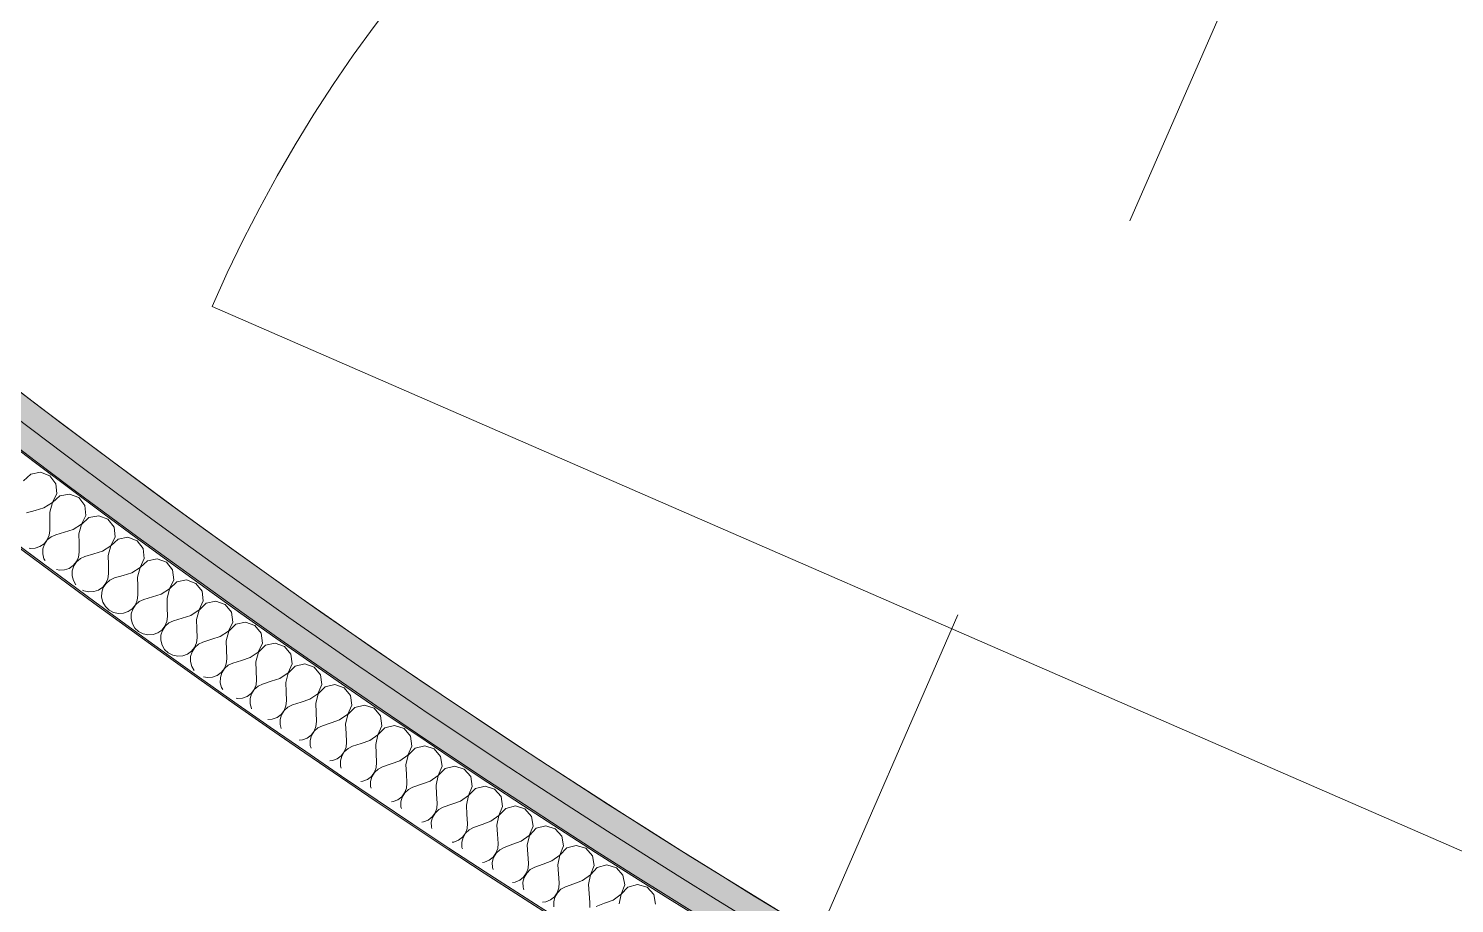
# Model space of a CAD drawing. Header units: millimetres. Extents: x -50172 to 74273, y -80883 to 11206.
# Drawn here: x -38966 to -38031, y -68745 to -68171 of the extents above; entities that cross this region are included whole.
import ezdxf
from ezdxf.enums import TextEntityAlignment as Align

# ---------------------------------------------------------------- set-up
doc = ezdxf.new("R2010")
doc.units = ezdxf.units.MM
doc.header["$MEASUREMENT"] = 0
doc.linetypes.add('Dashed', pattern=[564.444447, 282.222223, -282.222223])
doc.linetypes.add('Double Dashed', pattern=[1093.611073, 529.166651, -211.666656, 141.111112, -211.666656])
for name, color, linetype, lineweight in [('0_Pen_No__150', 7, 'Continuous', 0), ('A-25-M_Wall_Ext_Pen_No__1', 7, 'Continuous', 13), ('A-95-MC_Marker_Section_P2.Marker_Pen_No__1', 7, 'Continuous', 13), ('New_A-20-M_Floor_Slab_Pen_No__89', 8, 'Continuous', 20), ('New_A-25-M_Wall_Int_Pen_No__1', 7, 'Continuous', 13), ('New_A-25-M_Wall_Int_Pen_No__150', 7, 'Continuous', 0), ('New_ArchiCAD Zone Stamps_Pen_No__9', 7, 'Continuous', 13)]:
    doc.layers.add(name, color=color, linetype=linetype, lineweight=lineweight)
for name, color, linetype in [('A-25-M_Wall_Ext', 7, 'Continuous'), ('A-95-MC_Marker_Section_P2.Marker', 7, 'Continuous'), ('New_A-05-M_Gross_Int_Circulation', 7, 'Continuous'), ('New_A-15-MG_Structural_Grid_Phase_2', 7, 'Continuous'), ('New_A-20-M_Floor_Slab', 7, 'Continuous'), ('New_A-25-M_Wall_Int', 7, 'Continuous'), ('New_ArchiCAD Doors', 7, 'Continuous')]:
    doc.layers.add(name, color=color, linetype=linetype)
for name, color, linetype, lineweight, true_color in [('A-25-M_Wall_Ext_Pen_No__107', 7, 'Continuous', 15, 0xa6a6a6), ('New_A-05-M_Gross_Int_Circulation_Pen_No__74', 7, 'Continuous', 20, 0x606060), ('New_A-15-MG_Structural_Grid_Phase_2_Pen_No__222', 7, 'Continuous', 13, 0x65af33), ('New_A-25-M_Wall_Int_Pen_No__107', 7, 'Continuous', 15, 0xa6a6a6), ('New_A-25-M_Wall_Int_Pen_No__81', 7, 'Continuous', 20, 0x6a6a6a), ('New_ArchiCAD Doors_Pen_No__63', 7, 'Continuous', 20, 0x606060)]:
    doc.layers.add(name, color=color, linetype=linetype, lineweight=lineweight, true_color=true_color)
doc.styles.add('GENERATED_STYLE_1', font='')
doc.styles.add('GENERATED_STYLE_3', font='')
doc.styles.add('GENERATED_STYLE_4', font='')
doc.styles.get('GENERATED_STYLE_1').set_extended_font_data('Arial', bold=True)
doc.styles.get('GENERATED_STYLE_3').set_extended_font_data('Arial')
doc.styles.get('GENERATED_STYLE_4').set_extended_font_data('Swis721 BT')
pattern_1 = [(60, (0, 0), (-43.30127, 25), []), (120, (0, 0), (43.30127, 25), [])]
pattern_2 = [(0, (0, 0), (0, 200), [])]

# ---------------------------------------------------------------- blocks, each defined once
blk = doc.blocks.new('Stair 07 _INB 1162_12_1', base_point=(-38481.27, -67611.31))
at = {"layer": 'New_A-05-M_Gross_Int_Circulation_Pen_No__74', "linetype": 'Continuous'}
blk.add_arc((-35520.95, -63902.84), 5676.01, 206.46566, 243.05793, dxfattribs=at)
at = {"layer": 'New_ArchiCAD Zone Stamps_Pen_No__9'}
for tag, height, style, p in [('ROOM_NAME', 250, 'GENERATED_STYLE_1', (-38720.58, -66310.5)), ('zoneNameLine2', 250, 'GENERATED_STYLE_1', (-38909.01, -66742.64)), ('ROOM_NUMBER', 200, 'GENERATED_STYLE_3', (-39097.44, -67163.34)), ('measuredAreaCode', 200, 'GENERATED_STYLE_3', (-39254.47, -67523.45)), ('DUMMY_649', 200, 'GENERATED_STYLE_3', (-38947.07, -67657.49)), ('DUMMY_650', 200, 'GENERATED_STYLE_3', (-38457.72, -67870.87)), ('DUMMY_651', 133.33, 'GENERATED_STYLE_3', (-38178.43, -67977.42))]:
    blk.add_attdef(tag, text='', height=height, rotation=336.44041, dxfattribs=dict(at, style=style)).set_placement(p, align=Align.TOP_LEFT)
blk = doc.blocks.new('Slab_72_1', base_point=(-42333.29, -61441.2))
at = {"layer": 'New_A-20-M_Floor_Slab_Pen_No__89', "linetype": 'Continuous', "flags": 128}
blk.add_lwpolyline([(-42333.29, -61441.2), (-41972.22, -61401.42), (-41891.31, -61215.87), (-38443.39, -62719.34), (-39389.38, -64888.81), (-38066.61, -65465.6), (-36669.45, -66074.83), (-37137.69, -67148.64), (-37136.69, -67149.07), (-38218.56, -69630.14, -0.146996), (-40926.49, -67202.74, -0.080916), (-41673.87, -65403.74, -0.028315)], format="xyb", close=True, dxfattribs=at)
blk = doc.blocks.new('Double Door Asymmetric 19')
at = {"layer": 'New_ArchiCAD Doors_Pen_No__63', "linetype": 'Continuous'}
blk.add_line((682, 0), (682, 934), dxfattribs=at)
blk.add_arc((682, 0), 934, 90, 180, dxfattribs=at)
blk = doc.blocks.new('Wall_8_1', base_point=(-37960.39, -69409.94))
at = {"layer": 'New_ArchiCAD Doors', "color": 251, "linetype": 'Continuous', "lineweight": 20, "true_color": 0x606060, "xscale": -0.9999999999999999, "zscale": 1000, "rotation": 66.4398034226176}
blk.add_blockref('Double Door Asymmetric 19', (-37717.1, -68101.46), dxfattribs=at)
blk = doc.blocks.new('*X356')
at = {"layer": 'New_A-25-M_Wall_Int_Pen_No__150', "linetype": 'Continuous'}
for p, q in [((-38964.81, -68463.39), (-38969.63, -68467.76)), ((-38958.41, -68462.2), (-38964.81, -68463.39)), ((-38952.34, -68464.54), (-38958.41, -68462.2)), ((-38948.41, -68469.72), (-38952.34, -68464.54)), ((-38947.78, -68476.2), (-38948.41, -68469.72)), ((-38956.16, -68485.5), (-38950.64, -68482.04)), ((-38950.57, -68482.1), (-38952.33, -68488.36)), ((-38950.64, -68482.04), (-38947.78, -68476.2)), ((-38945.76, -68477.71), (-38950.57, -68482.1)), ((-38939.37, -68476.49), (-38945.76, -68477.71)), ((-38933.29, -68478.81), (-38939.37, -68476.49)), ((-38929.34, -68483.97), (-38933.29, -68478.81)), ((-38928.68, -68490.45), (-38929.34, -68483.97)), ((-38961.88, -68487.16), (-38967.61, -68488.81)), ((-38956.16, -68485.5), (-38961.88, -68487.16)), ((-38952.33, -68488.36), (-38952.32, -68494.32)), ((-38931.52, -68496.3), (-38928.68, -68490.45)), ((-38926.66, -68491.95), (-38931.44, -68496.36)), ((-38920.27, -68490.7), (-38926.66, -68491.95)), ((-38914.19, -68493), (-38920.27, -68490.7)), ((-38910.21, -68498.14), (-38914.19, -68493)), ((-38952.73, -68503.54), (-38952.29, -68500.28)), ((-38952.32, -68494.32), (-38952.29, -68500.28)), ((-38948.46, -68503.14), (-38951.45, -68504.49)), ((-38942.74, -68501.46), (-38948.46, -68503.14)), ((-38937.02, -68499.78), (-38942.74, -68501.46)), ((-38937.02, -68499.78), (-38931.52, -68496.3)), ((-38931.44, -68496.36), (-38933.18, -68502.63)), ((-38933.18, -68502.63), (-38933.14, -68508.59)), ((-38909.52, -68504.61), (-38910.21, -68498.14)), ((-38965.78, -68512.03), (-38965.26, -68512.15)), ((-38965.26, -68512.15), (-38961.96, -68512)), ((-38961.96, -68512), (-38958.84, -68510.95)), ((-38958.84, -68510.95), (-38956.13, -68509.09)), ((-38956.81, -68512.46), (-38956.93, -68515.75)), ((-38955.8, -68509.34), (-38956.81, -68512.46)), ((-38956.13, -68509.09), (-38954.04, -68506.55)), ((-38953.97, -68506.61), (-38955.8, -68509.34)), ((-38954.04, -68506.55), (-38952.73, -68503.54)), ((-38951.45, -68504.49), (-38953.97, -68506.61)), ((-38933.14, -68508.59), (-38933.09, -68514.55)), ((-38917.82, -68513.98), (-38912.34, -68510.48)), ((-38912.26, -68510.54), (-38913.98, -68516.82)), ((-38912.34, -68510.48), (-38909.52, -68504.61)), ((-38907.5, -68506.11), (-38912.26, -68510.54)), ((-38901.12, -68504.84), (-38907.5, -68506.11)), ((-38895.02, -68507.1), (-38901.12, -68504.84)), ((-38891.02, -68512.23), (-38895.02, -68507.1)), ((-38890.31, -68518.7), (-38891.02, -68512.23)), ((-38956.93, -68515.75), (-38956.14, -68518.96)), ((-38956.14, -68518.96), (-38955.46, -68520.14)), ((-38936.9, -68523.37), (-38934.82, -68520.83)), ((-38934.74, -68520.88), (-38936.56, -68523.62)), ((-38934.82, -68520.83), (-38933.52, -68517.81)), ((-38932.24, -68518.76), (-38934.74, -68520.88)), ((-38933.52, -68517.81), (-38933.09, -68514.55)), ((-38929.25, -68517.39), (-38932.24, -68518.76)), ((-38923.53, -68515.69), (-38929.25, -68517.39)), ((-38917.82, -68513.98), (-38923.53, -68515.69)), ((-38913.98, -68516.82), (-38913.91, -68522.77)), ((-38893.1, -68524.58), (-38890.31, -68518.7)), ((-38888.28, -68520.19), (-38893.02, -68524.64)), ((-38881.9, -68518.89), (-38888.28, -68520.19)), ((-38875.79, -68521.13), (-38881.9, -68518.89)), ((-38871.77, -68526.25), (-38875.79, -68521.13)), ((-38947.98, -68526.02), (-38946.01, -68526.47)), ((-38946.01, -68526.47), (-38942.71, -68526.31)), ((-38942.71, -68526.31), (-38939.6, -68525.24)), ((-38939.6, -68525.24), (-38936.9, -68523.37)), ((-38937.56, -68526.75), (-38937.67, -68530.04)), ((-38937.67, -68530.04), (-38936.86, -68533.24)), ((-38936.56, -68523.62), (-38937.56, -68526.75)), ((-38914.25, -68532), (-38913.84, -68528.74)), ((-38913.91, -68522.77), (-38913.84, -68528.74)), ((-38904.27, -68529.84), (-38909.98, -68531.56)), ((-38898.57, -68528.11), (-38904.27, -68529.84)), ((-38898.57, -68528.11), (-38893.1, -68524.58)), ((-38893.02, -68524.64), (-38894.71, -68530.92)), ((-38894.71, -68530.92), (-38894.62, -68536.88)), ((-38871.03, -68532.71), (-38871.77, -68526.25)), ((-38936.86, -68533.24), (-38935.25, -68536.02)), ((-38930.84, -68539.5), (-38929.93, -68539.99)), ((-38929.93, -68539.99), (-38926.7, -68540.71)), ((-38926.7, -68540.71), (-38923.41, -68540.53)), ((-38923.41, -68540.53), (-38920.3, -68539.46)), ((-38920.3, -68539.46), (-38917.6, -68537.57)), ((-38917.27, -68537.82), (-38918.26, -68540.95)), ((-38917.6, -68537.57), (-38915.54, -68535.02)), ((-38915.46, -68535.08), (-38917.27, -68537.82)), ((-38915.54, -68535.02), (-38914.25, -68532)), ((-38912.96, -68532.94), (-38915.46, -68535.08)), ((-38909.98, -68531.56), (-38912.96, -68532.94)), ((-38894.62, -68536.88), (-38894.52, -68542.84)), ((-38879.25, -68542.15), (-38873.8, -68538.6)), ((-38873.72, -68538.66), (-38875.39, -68544.95)), ((-38873.8, -68538.6), (-38871.03, -68532.71)), ((-38869, -68534.18), (-38873.72, -68538.66)), ((-38862.62, -68532.86), (-38869, -68534.18)), ((-38856.51, -68535.08), (-38862.62, -68532.86)), ((-38852.47, -68540.18), (-38856.51, -68535.08)), ((-38851.7, -68546.64), (-38852.47, -68540.18)), ((-38918.26, -68540.95), (-38918.34, -68544.24)), ((-38918.34, -68544.24), (-38917.52, -68547.44)), ((-38917.52, -68547.44), (-38915.86, -68550.3)), ((-38898.25, -68551.69), (-38896.19, -68549.13)), ((-38896.12, -68549.19), (-38897.91, -68551.94)), ((-38896.19, -68549.13), (-38894.92, -68546.11)), ((-38893.63, -68547.04), (-38896.12, -68549.19)), ((-38894.92, -68546.11), (-38894.52, -68542.84)), ((-38890.65, -68545.65), (-38893.63, -68547.04)), ((-38884.95, -68543.9), (-38890.65, -68545.65)), ((-38879.25, -68542.15), (-38884.95, -68543.9)), ((-38875.39, -68544.95), (-38875.27, -68550.91)), ((-38854.44, -68552.54), (-38851.7, -68546.64)), ((-38849.66, -68548.1), (-38854.36, -68552.59)), ((-38843.29, -68546.75), (-38849.66, -68548.1)), ((-38837.17, -68548.95), (-38843.29, -68546.75)), ((-38833.1, -68554.03), (-38837.17, -68548.95)), ((-38915.86, -68550.3), (-38913.48, -68552.6)), ((-38913.48, -68552.6), (-38910.56, -68554.16)), ((-38910.56, -68554.16), (-38907.34, -68554.87)), ((-38907.34, -68554.87), (-38904.04, -68554.68)), ((-38904.04, -68554.68), (-38900.94, -68553.59)), ((-38900.94, -68553.59), (-38898.25, -68551.69)), ((-38898.89, -68555.08), (-38898.96, -68558.37)), ((-38898.96, -68558.37), (-38898.13, -68561.56)), ((-38897.91, -68551.94), (-38898.89, -68555.08)), ((-38875.53, -68560.13), (-38875.14, -68556.87)), ((-38875.27, -68550.91), (-38875.14, -68556.87)), ((-38865.57, -68557.89), (-38871.26, -68559.66)), ((-38859.88, -68556.11), (-38865.57, -68557.89)), ((-38859.88, -68556.11), (-38854.44, -68552.54)), ((-38854.36, -68552.59), (-38856, -68558.89)), ((-38856, -68558.89), (-38855.86, -68564.85)), ((-38832.31, -68560.48), (-38833.1, -68554.03)), ((-38898.13, -68561.56), (-38896.45, -68564.41)), ((-38896.45, -68564.41), (-38894.06, -68566.7)), ((-38894.06, -68566.7), (-38891.14, -68568.25)), ((-38891.14, -68568.25), (-38887.91, -68568.95)), ((-38884.62, -68568.74), (-38881.52, -68567.64)), ((-38881.52, -68567.64), (-38878.84, -68565.73)), ((-38878.5, -68565.98), (-38879.46, -68569.12)), ((-38878.84, -68565.73), (-38876.79, -68563.17)), ((-38876.71, -68563.22), (-38878.5, -68565.98)), ((-38876.79, -68563.17), (-38875.53, -68560.13)), ((-38874.24, -68561.06), (-38876.71, -68563.22)), ((-38871.26, -68559.66), (-38874.24, -68561.06)), ((-38855.86, -68564.85), (-38855.71, -68570.81)), ((-38840.45, -68569.99), (-38835.03, -68566.4)), ((-38834.95, -68566.45), (-38836.56, -68572.76)), ((-38835.03, -68566.4), (-38832.31, -68560.48)), ((-38830.26, -68561.94), (-38834.95, -68566.45)), ((-38823.9, -68560.57), (-38830.26, -68561.94)), ((-38817.77, -68562.73), (-38823.9, -68560.57)), ((-38813.68, -68567.79), (-38817.77, -68562.73)), ((-38812.86, -68574.25), (-38813.68, -68567.79)), ((-38887.91, -68568.95), (-38884.62, -68568.74)), ((-38879.46, -68569.12), (-38879.52, -68572.41)), ((-38879.52, -68572.41), (-38878.68, -68575.6)), ((-38878.68, -68575.6), (-38876.99, -68578.44)), ((-38859.37, -68579.69), (-38857.33, -68577.12)), ((-38857.25, -68577.17), (-38859.03, -68579.94)), ((-38857.33, -68577.12), (-38856.08, -68574.08)), ((-38854.79, -68575), (-38857.25, -68577.17)), ((-38856.08, -68574.08), (-38855.71, -68570.81)), ((-38851.82, -68573.59), (-38854.79, -68575)), ((-38846.13, -68571.79), (-38851.82, -68573.59)), ((-38840.45, -68569.99), (-38846.13, -68571.79)), ((-38836.56, -68572.76), (-38836.39, -68578.71)), ((-38815.56, -68580.17), (-38812.86, -68574.25)), ((-38810.81, -68575.7), (-38815.48, -68580.23)), ((-38804.45, -68574.3), (-38810.81, -68575.7)), ((-38798.31, -68576.44), (-38804.45, -68574.3)), ((-38794.2, -68581.48), (-38798.31, -68576.44)), ((-38876.99, -68578.44), (-38874.59, -68580.72)), ((-38874.59, -68580.72), (-38871.66, -68582.26)), ((-38871.66, -68582.26), (-38868.43, -68582.95)), ((-38868.43, -68582.95), (-38865.13, -68582.73)), ((-38865.13, -68582.73), (-38862.04, -68581.61)), ((-38862.04, -68581.61), (-38859.37, -68579.69)), ((-38859.98, -68583.08), (-38860.02, -68586.37)), ((-38860.02, -68586.37), (-38859.17, -68589.56)), ((-38859.03, -68579.94), (-38859.98, -68583.08)), ((-38836.58, -68587.94), (-38836.22, -68584.67)), ((-38836.39, -68578.71), (-38836.22, -68584.67)), ((-38832.31, -68587.44), (-38835.28, -68588.86)), ((-38826.64, -68585.62), (-38832.31, -68587.44)), ((-38820.97, -68583.79), (-38826.64, -68585.62)), ((-38820.97, -68583.79), (-38815.56, -68580.17)), ((-38815.48, -68580.23), (-38817.06, -68586.54)), ((-38817.06, -68586.54), (-38816.87, -68592.5)), ((-38793.36, -68587.93), (-38794.2, -68581.48)), ((-38859.17, -68589.56), (-38857.54, -68592.28)), ((-38851.45, -68596.33), (-38848.88, -68596.87)), ((-38848.88, -68596.87), (-38845.59, -68596.63)), ((-38845.59, -68596.63), (-38842.5, -68595.5)), ((-38842.5, -68595.5), (-38839.84, -68593.57)), ((-38839.5, -68593.81), (-38840.43, -68596.96)), ((-38839.84, -68593.57), (-38837.82, -68590.99)), ((-38837.74, -68591.04), (-38839.5, -68593.81)), ((-38837.82, -68590.99), (-38836.58, -68587.94)), ((-38835.28, -68588.86), (-38837.74, -68591.04)), ((-38816.87, -68592.5), (-38816.67, -68598.46)), ((-38801.42, -68597.51), (-38796.03, -68593.87)), ((-38795.95, -68593.92), (-38797.5, -68600.24)), ((-38796.03, -68593.87), (-38793.36, -68587.93)), ((-38791.29, -68589.37), (-38795.95, -68593.92)), ((-38784.95, -68587.95), (-38791.29, -68589.37)), ((-38778.79, -68590.06), (-38784.95, -68587.95)), ((-38774.67, -68595.09), (-38778.79, -68590.06)), ((-38773.79, -68601.54), (-38774.67, -68595.09)), ((-38840.43, -68596.96), (-38840.47, -68600.26)), ((-38840.47, -68600.26), (-38839.6, -68603.44)), ((-38839.6, -68603.44), (-38838.8, -68604.76)), ((-38820.25, -68607.37), (-38818.24, -68604.77)), ((-38818.16, -68604.83), (-38819.91, -68607.61)), ((-38818.24, -68604.77), (-38817.01, -68601.73)), ((-38815.71, -68602.64), (-38818.16, -68604.83)), ((-38817.01, -68601.73), (-38816.67, -68598.46)), ((-38812.75, -68601.2), (-38815.71, -68602.64)), ((-38807.09, -68599.36), (-38812.75, -68601.2)), ((-38801.42, -68597.51), (-38807.09, -68599.36)), ((-38797.5, -68600.24), (-38797.29, -68606.2)), ((-38776.44, -68607.48), (-38773.79, -68601.54)), ((-38771.73, -68602.97), (-38776.36, -68607.54)), ((-38765.38, -68601.51), (-38771.73, -68602.97)), ((-38759.22, -68603.6), (-38765.38, -68601.51)), ((-38755.08, -68608.61), (-38759.22, -68603.6)), ((-38830.13, -68610.53), (-38829.28, -68610.7)), ((-38829.28, -68610.7), (-38826, -68610.45)), ((-38826, -68610.45), (-38822.91, -68609.31)), ((-38822.91, -68609.31), (-38820.25, -68607.37)), ((-38820.83, -68610.76), (-38820.85, -68614.05)), ((-38820.85, -68614.05), (-38819.97, -68617.23)), ((-38819.91, -68607.61), (-38820.83, -68610.76)), ((-38798.61, -68618.48), (-38797.39, -68615.43)), ((-38797.39, -68615.43), (-38797.06, -68612.16)), ((-38797.29, -68606.2), (-38797.06, -68612.16)), ((-38793.14, -68614.89), (-38796.09, -68616.34)), ((-38787.48, -68613.02), (-38793.14, -68614.89)), ((-38781.82, -68611.15), (-38787.48, -68613.02)), ((-38781.82, -68611.15), (-38776.44, -68607.48)), ((-38776.36, -68607.54), (-38777.89, -68613.86)), ((-38777.89, -68613.86), (-38777.65, -68619.82)), ((-38756.79, -68621.01), (-38754.18, -68615.06)), ((-38754.18, -68615.06), (-38755.08, -68608.61)), ((-38745.77, -68615), (-38752.1, -68616.48)), ((-38739.6, -68617.06), (-38745.77, -68615)), ((-38819.97, -68617.23), (-38819.91, -68617.34)), ((-38809.26, -68624.42), (-38806.34, -68624.19)), ((-38806.34, -68624.19), (-38803.26, -68623.04)), ((-38803.26, -68623.04), (-38800.61, -68621.08)), ((-38800.27, -68621.32), (-38801.18, -68624.48)), ((-38801.18, -68624.48), (-38801.18, -68627.77)), ((-38800.61, -68621.08), (-38798.61, -68618.48)), ((-38798.53, -68618.54), (-38800.27, -68621.32)), ((-38796.09, -68616.34), (-38798.53, -68618.54)), ((-38777.65, -68619.82), (-38777.4, -68625.77)), ((-38762.16, -68624.7), (-38767.81, -68626.6)), ((-38762.16, -68624.7), (-38756.79, -68621.01)), ((-38756.72, -68621.07), (-38758.22, -68627.4)), ((-38752.1, -68616.48), (-38756.72, -68621.07)), ((-38735.43, -68622.06), (-38739.6, -68617.06)), ((-38734.5, -68628.5), (-38735.43, -68622.06)), ((-38801.18, -68627.77), (-38800.47, -68630.27)), ((-38780.91, -68634.72), (-38778.92, -68632.11)), ((-38778.84, -68632.16), (-38780.57, -68634.95)), ((-38778.92, -68632.11), (-38777.72, -68629.05)), ((-38776.41, -68629.95), (-38778.84, -68632.16)), ((-38777.72, -68629.05), (-38777.4, -68625.77)), ((-38773.46, -68628.49), (-38776.41, -68629.95)), ((-38767.81, -68626.6), (-38773.46, -68628.49)), ((-38758.22, -68627.4), (-38757.95, -68633.35)), ((-38757.95, -68633.35), (-38757.68, -68639.31)), ((-38737.1, -68634.47), (-38734.5, -68628.5)), ((-38732.42, -68629.91), (-38737.02, -68634.52)), ((-38726.09, -68628.4), (-38732.42, -68629.91)), ((-38719.91, -68630.44), (-38726.09, -68628.4)), ((-38715.73, -68635.42), (-38719.91, -68630.44)), ((-38788.83, -68638.03), (-38786.63, -68637.85)), ((-38786.63, -68637.85), (-38783.55, -68636.68)), ((-38783.55, -68636.68), (-38780.91, -68634.72)), ((-38780.57, -68634.95), (-38781.46, -68638.12)), ((-38781.46, -68638.12), (-38781.45, -68641.41)), ((-38781.45, -68641.41), (-38780.91, -68643.3)), ((-38759.17, -68645.65), (-38757.98, -68642.58)), ((-38756.67, -68643.48), (-38759.09, -68645.7)), ((-38757.98, -68642.58), (-38757.68, -68639.31)), ((-38753.73, -68642.01), (-38756.67, -68643.48)), ((-38748.09, -68640.09), (-38753.73, -68642.01)), ((-38742.44, -68638.17), (-38748.09, -68640.09)), ((-38742.44, -68638.17), (-38737.1, -68634.47)), ((-38737.02, -68634.52), (-38738.49, -68640.86)), ((-38738.49, -68640.86), (-38738.2, -68646.81)), ((-38717.34, -68647.83), (-38714.77, -68641.86)), ((-38712.68, -68643.26), (-38717.26, -68647.89)), ((-38714.77, -68641.86), (-38715.73, -68635.42)), ((-38706.36, -68641.73), (-38712.68, -68643.26)), ((-38700.17, -68643.74), (-38706.36, -68641.73)), ((-38768.5, -68651.57), (-38766.86, -68651.42)), ((-38766.86, -68651.42), (-38763.78, -68650.24)), ((-38763.78, -68650.24), (-38761.15, -68648.27)), ((-38760.81, -68648.5), (-38761.69, -68651.67)), ((-38761.69, -68651.67), (-38761.67, -68654.96)), ((-38761.15, -68648.27), (-38759.17, -68645.65)), ((-38759.09, -68645.7), (-38760.81, -68648.5)), ((-38738.2, -68646.81), (-38737.91, -68652.76)), ((-38738.2, -68656.04), (-38737.91, -68652.76)), ((-38722.67, -68651.56), (-38728.31, -68653.51)), ((-38722.67, -68651.56), (-38717.34, -68647.83)), ((-38717.26, -68647.89), (-38718.71, -68654.23)), ((-38695.97, -68648.7), (-38700.17, -68643.74)), ((-38694.98, -68655.13), (-38695.97, -68648.7)), ((-38761.67, -68654.96), (-38761.25, -68656.39)), ((-38743.96, -68663.72), (-38741.34, -68661.74)), ((-38741, -68661.97), (-38741.86, -68665.14)), ((-38741.34, -68661.74), (-38739.37, -68659.11)), ((-38739.29, -68659.16), (-38741, -68661.97)), ((-38739.37, -68659.11), (-38738.2, -68656.04)), ((-38736.88, -68656.93), (-38739.29, -68659.16)), ((-38733.94, -68655.44), (-38736.88, -68656.93)), ((-38728.31, -68653.51), (-38733.94, -68655.44)), ((-38718.71, -68654.23), (-38718.4, -68660.18)), ((-38718.4, -68660.18), (-38718.07, -68666.13)), ((-38702.85, -68664.87), (-38697.53, -68661.12)), ((-38697.45, -68661.17), (-38698.87, -68667.52)), ((-38697.53, -68661.12), (-38694.98, -68655.13)), ((-38692.89, -68656.53), (-38697.45, -68661.17)), ((-38686.58, -68654.97), (-38692.89, -68656.53)), ((-38680.38, -68656.95), (-38686.58, -68654.97)), ((-38676.15, -68661.89), (-38680.38, -68656.95)), ((-38675.14, -68668.32), (-38676.15, -68661.89)), ((-38748.28, -68665.03), (-38747.03, -68664.91)), ((-38747.03, -68664.91), (-38743.96, -68663.72)), ((-38741.86, -68665.14), (-38741.83, -68668.43)), ((-38741.83, -68668.43), (-38741.5, -68669.54)), ((-38719.51, -68672.49), (-38718.35, -68669.41)), ((-38717.03, -68670.3), (-38719.43, -68672.54)), ((-38718.35, -68669.41), (-38718.07, -68666.13)), ((-38714.1, -68668.8), (-38717.03, -68670.3)), ((-38708.47, -68666.84), (-38714.1, -68668.8)), ((-38702.85, -68664.87), (-38708.47, -68666.84)), ((-38698.87, -68667.52), (-38698.53, -68673.47)), ((-38677.66, -68674.32), (-38675.14, -68668.32)), ((-38673.05, -68669.71), (-38677.58, -68674.37)), ((-38666.73, -68668.12), (-38673.05, -68669.71)), ((-38660.53, -68670.08), (-38666.73, -68668.12)), ((-38656.28, -68675.01), (-38660.53, -68670.08)), ((-38728.17, -68678.42), (-38727.15, -68678.32)), ((-38727.15, -68678.32), (-38724.08, -68677.12)), ((-38724.08, -68677.12), (-38721.47, -68675.12)), ((-38721.12, -68675.35), (-38721.98, -68678.53)), ((-38721.98, -68678.53), (-38721.93, -68681.82)), ((-38721.47, -68675.12), (-38719.51, -68672.49)), ((-38719.43, -68672.54), (-38721.12, -68675.35)), ((-38698.53, -68673.47), (-38698.19, -68679.42)), ((-38698.45, -68682.7), (-38698.19, -68679.42)), ((-38688.58, -68680.09), (-38694.2, -68682.07)), ((-38682.96, -68678.1), (-38688.58, -68680.09)), ((-38682.96, -68678.1), (-38677.66, -68674.32)), ((-38677.58, -68674.37), (-38678.98, -68680.73)), ((-38678.98, -68680.73), (-38678.62, -68686.68)), ((-38655.25, -68681.43), (-38656.28, -68675.01)), ((-38721.93, -68681.82), (-38721.65, -68682.76)), ((-38704.15, -68690.43), (-38701.55, -68688.42)), ((-38701.2, -68688.65), (-38702.04, -68691.83)), ((-38701.55, -68688.42), (-38699.6, -68685.78)), ((-38699.52, -68685.83), (-38701.2, -68688.65)), ((-38699.6, -68685.78), (-38698.45, -68682.7)), ((-38697.12, -68683.58), (-38699.52, -68685.83)), ((-38694.2, -68682.07), (-38697.12, -68683.58)), ((-38678.62, -68686.68), (-38678.24, -68692.63)), ((-38663.03, -68691.24), (-38657.74, -68687.44)), ((-38657.66, -68687.49), (-38659.03, -68693.86)), ((-38657.74, -68687.44), (-38655.25, -68681.43)), ((-38653.14, -68682.81), (-38657.66, -68687.49)), ((-38646.84, -68681.2), (-38653.14, -68682.81)), ((-38640.63, -68683.13), (-38646.84, -68681.2)), ((-38636.36, -68688.04), (-38640.63, -68683.13)), ((-38635.3, -68694.46), (-38636.36, -68688.04)), ((-38708.16, -68691.74), (-38707.21, -68691.65)), ((-38707.21, -68691.65), (-38704.15, -68690.43)), ((-38702.04, -68691.83), (-38701.98, -68695.12)), ((-38701.98, -68695.12), (-38701.7, -68696.05)), ((-38681.57, -68701.64), (-38679.63, -68698.99)), ((-38679.55, -68699.04), (-38681.22, -68701.87)), ((-38679.63, -68698.99), (-38678.49, -68695.91)), ((-38677.16, -68696.78), (-38679.55, -68699.04)), ((-38678.49, -68695.91), (-38678.24, -68692.63)), ((-38674.25, -68695.26), (-38677.16, -68696.78)), ((-38668.64, -68693.25), (-38674.25, -68695.26)), ((-38663.03, -68691.24), (-38668.64, -68693.25)), ((-38659.03, -68693.86), (-38658.64, -68699.8)), ((-38637.76, -68700.48), (-38635.3, -68694.46)), ((-38633.19, -68695.83), (-38637.68, -68700.53)), ((-38626.89, -68694.19), (-38633.19, -68695.83)), ((-38620.67, -68696.1), (-38626.89, -68694.19)), ((-38616.38, -68700.99), (-38620.67, -68696.1)), ((-38688.25, -68705), (-38687.21, -68704.89)), ((-38687.21, -68704.89), (-38684.16, -68703.66)), ((-38684.16, -68703.66), (-38681.57, -68701.64)), ((-38681.22, -68701.87), (-38682.05, -68705.05)), ((-38682.05, -68705.05), (-38681.97, -68708.34)), ((-38681.97, -68708.34), (-38681.64, -68709.4)), ((-38659.6, -68712.12), (-38658.48, -68709.03)), ((-38658.64, -68699.8), (-38658.25, -68705.75)), ((-38658.48, -68709.03), (-38658.25, -68705.75)), ((-38654.24, -68708.37), (-38657.15, -68709.9)), ((-38648.64, -68706.33), (-38654.24, -68708.37)), ((-38643.04, -68704.3), (-38648.64, -68706.33)), ((-38643.04, -68704.3), (-38637.76, -68700.48)), ((-38637.68, -68700.53), (-38639.03, -68706.9)), ((-38639.03, -68706.9), (-38638.62, -68712.84)), ((-38617.73, -68713.43), (-38615.29, -68707.4)), ((-38613.18, -68708.76), (-38617.65, -68713.48)), ((-38615.29, -68707.4), (-38616.38, -68700.99)), ((-38606.89, -68707.1), (-38613.18, -68708.76)), ((-38600.66, -68708.98), (-38606.89, -68707.1)), ((-38596.35, -68713.85), (-38600.66, -68708.98)), ((-38668.44, -68718.19), (-38667.17, -68718.05)), ((-38667.17, -68718.05), (-38664.12, -68716.81)), ((-38664.12, -68716.81), (-38661.53, -68714.78)), ((-38661.18, -68715.01), (-38662, -68718.19)), ((-38662, -68718.19), (-38661.91, -68721.48)), ((-38661.53, -68714.78), (-38659.6, -68712.12)), ((-38659.52, -68712.17), (-38661.18, -68715.01)), ((-38657.15, -68709.9), (-38659.52, -68712.17)), ((-38638.62, -68712.84), (-38638.19, -68718.79)), ((-38622.99, -68717.27), (-38628.58, -68719.33)), ((-38622.99, -68717.27), (-38617.73, -68713.43)), ((-38617.65, -68713.48), (-38618.97, -68719.86)), ((-38595.23, -68720.26), (-38596.35, -68713.85)), ((-38661.91, -68721.48), (-38661.48, -68722.82)), ((-38641.44, -68727.83), (-38639.52, -68725.16)), ((-38639.44, -68725.22), (-38641.09, -68728.06)), ((-38639.52, -68725.16), (-38638.41, -68722.07)), ((-38637.08, -68722.93), (-38639.44, -68725.22)), ((-38638.41, -68722.07), (-38638.19, -68718.79)), ((-38634.18, -68721.39), (-38637.08, -68722.93)), ((-38628.58, -68719.33), (-38634.18, -68721.39)), ((-38618.97, -68719.86), (-38618.53, -68725.8)), ((-38618.53, -68725.8), (-38618.09, -68731.74)), ((-38602.89, -68730.16), (-38597.65, -68726.3)), ((-38597.57, -68726.35), (-38598.86, -68732.73)), ((-38597.65, -68726.3), (-38595.23, -68720.26)), ((-38593.11, -68721.61), (-38597.57, -68726.35)), ((-38586.83, -68719.92), (-38593.11, -68721.61)), ((-38580.59, -68721.78), (-38586.83, -68719.92)), ((-38576.26, -68726.63), (-38580.59, -68721.78)), ((-38575.12, -68733.04), (-38576.26, -68726.63)), ((-38648.73, -68731.32), (-38647.06, -68731.12)), ((-38647.06, -68731.12), (-38644.02, -68729.87)), ((-38644.02, -68729.87), (-38641.44, -68727.83)), ((-38641.09, -68728.06), (-38641.89, -68731.24)), ((-38641.89, -68731.24), (-38641.79, -68734.53)), ((-38641.79, -68734.53), (-38641.22, -68736.32)), ((-38619.39, -68738.12), (-38618.29, -68735.03)), ((-38616.96, -68735.88), (-38619.31, -68738.18)), ((-38618.29, -68735.03), (-38618.09, -68731.74)), ((-38614.06, -68734.33), (-38616.96, -68735.88)), ((-38608.47, -68732.25), (-38614.06, -68734.33)), ((-38602.89, -68730.16), (-38608.47, -68732.25)), ((-38598.86, -68732.73), (-38598.4, -68738.67)), ((-38577.51, -68739.09), (-38575.12, -68733.04)), ((-38572.99, -68734.38), (-38577.43, -68739.14)), ((-38566.72, -68732.66), (-38572.99, -68734.38)), ((-38560.48, -68734.49), (-38566.72, -68732.66)), ((-38556.12, -68739.33), (-38560.48, -68734.49)), ((-38629.11, -68744.38), (-38626.9, -68744.12)), ((-38626.9, -68744.12), (-38623.87, -68742.85)), ((-38623.87, -68742.85), (-38621.3, -68740.8)), ((-38620.95, -68741.02), (-38621.73, -68744.21)), ((-38621.73, -68744.21), (-38621.62, -68747.5)), ((-38621.3, -68740.8), (-38619.39, -68738.12)), ((-38619.31, -68738.18), (-38620.95, -68741.02)), ((-38598.4, -68738.67), (-38597.93, -68744.62)), ((-38598.12, -68747.9), (-38597.93, -68744.62)), ((-38588.31, -68745.08), (-38593.89, -68747.18)), ((-38582.74, -68742.97), (-38588.31, -68745.08)), ((-38582.74, -68742.97), (-38577.51, -68739.09)), ((-38577.43, -68739.14), (-38578.7, -68745.52)), ((-38554.96, -68745.73), (-38556.12, -68739.33))]:
    blk.add_line(p, q, dxfattribs=at)
blk = doc.blocks.new('Wall_58_1', base_point=(-40577.04, -66482.19))
at = {"layer": 'New_A-25-M_Wall_Int_Pen_No__107', "linetype": 'Continuous'}
for points in [[(-38092.69, -68962.8, -0.158517), (-40577.04, -66482.19), (-40590.37, -66489.08, 0.158553), (-38098.7, -68976.58)], [(-38098.7, -68976.58, -0.158553), (-40590.37, -66489.08), (-40603.7, -66495.96, 0.15859), (-38104.71, -68990.35)]]:
    blk.add_hatch(color=256, dxfattribs=at).paths.add_polyline_path(points)
at = {"layer": 'New_A-25-M_Wall_Int_Pen_No__81', "linetype": 'Continuous', "lineweight": 0, "true_color": 0x353535}
for points in [[(-38104.71, -68990.35, -0.15859), (-40603.7, -66495.96), (-40604.58, -66496.42, 0.158592), (-38105.11, -68991.27)], [(-38125.13, -69037.18, -0.158711), (-40649.01, -66519.37), (-40649.9, -66519.83, 0.158714), (-38125.53, -69038.1)]]:
    blk.add_hatch(color=250, dxfattribs=at).paths.add_polyline_path(points)
at = {"layer": 'New_A-25-M_Wall_Int_Pen_No__1', "linetype": 'Continuous'}
for radius, start, end in [(5676.01, 207.02834, 243.05793), (5691.01, 207.02911, 243.06686), (5707.01, 207.02993, 243.07632), (5706.01, 207.02988, 243.07573), (5757.01, 207.032475, 243.105569), (5758.01, 207.032525, 243.106149)]:
    blk.add_arc((-35520.95, -63902.84), radius, start, end, dxfattribs=at)
at = {"layer": 'New_A-25-M_Wall_Int', "color": 250, "lineweight": 50, "true_color": 0x2a2a2a}
blk.add_blockref('*X356', (0, 0), dxfattribs=at)
blk = doc.blocks.new('Wall_156_1', base_point=(-38294.61, -69816.87))
at = {"layer": 'A-25-M_Wall_Ext_Pen_No__107', "linetype": 'Continuous'}
h = blk.add_hatch(dxfattribs=at)
h.set_pattern_fill('Plaster_0001', color=256, style=0, pattern_type=2)
h.set_pattern_definition([(201.458, (0, 0), (-63.3617, 161.19955), [0, -100]), (201.458, (-14.85, -98.89), (-63.3617, 161.19955), [0, -100])])
h.paths.add_polyline_path([(-38160.27, -69522.01, 0.417285), (-922.75, -54881.8), (-936.52, -54875.84, -0.417284), (-38154.05, -69508.36)])
at = {"layer": 'A-25-M_Wall_Ext_Pen_No__107', "linetype": 'Continuous', "lineweight": 0, "true_color": 0x535353}
for points in [[(-38161.1, -69523.83, 0.417286), (-920.92, -54882.59), (-922.75, -54881.8, -0.417285), (-38160.27, -69522.01)], [(-38224.12, -69662.16, 0.417299), (-781.42, -54942.95), (-783.25, -54942.16, -0.417299), (-38223.3, -69660.34)]]:
    blk.add_hatch(color=251, dxfattribs=at).paths.add_polyline_path(points)
at = {"layer": 'A-25-M_Wall_Ext_Pen_No__107', "linetype": 'Continuous'}
h = blk.add_hatch(dxfattribs=at)
h.set_pattern_fill('Plywood_0001', color=256, style=0, pattern_type=2)
h.set_pattern_definition(pattern_2)
h.paths.add_polyline_path([(-38231.59, -69678.54, 0.417301), (-764.9, -54950.1), (-781.42, -54942.95, -0.417299), (-38224.12, -69662.16)])
h = blk.add_hatch(dxfattribs=at)
h.set_pattern_fill('Batt_Insulation_0001', color=256, style=0, pattern_type=2)
h.set_pattern_definition(pattern_1)
h.paths.add_polyline_path([(-38273.05, -69769.55, 0.41731), (-673.12, -54989.82), (-764.9, -54950.1, -0.417301), (-38231.59, -69678.54)])
h = blk.add_hatch(dxfattribs=at)
h.set_pattern_fill('Batt_Insulation_0001', color=256, style=0, pattern_type=2)
h.set_pattern_definition(pattern_1)
h.paths.add_polyline_path([(-38283.41, -69792.3, 0.417312), (-650.17, -54999.74), (-673.12, -54989.82, -0.41731), (-38273.05, -69769.55)])
blk.add_hatch(color=256, dxfattribs=at).paths.add_polyline_path([(-38294.61, -69816.87, 0.417314), (-625.39, -55010.47), (-650.17, -54999.74, -0.417312), (-38283.41, -69792.3)])
at = {"layer": 'A-25-M_Wall_Ext_Pen_No__1', "linetype": 'Continuous'}
for radius, start, end in [(28130.79, 246.162868, 336.762854), (28147.79, 246.162472, 336.762756), (28145.79, 246.162519, 336.762767), (28299.79, 246.15895, 336.761888), (28297.79, 246.158996, 336.761899), (28317.79, 246.158536, 336.761786), (28417.79, 246.156242, 336.761221), (28442.79, 246.155671, 336.76108), (28469.79, 246.155056, 336.760928)]:
    blk.add_arc((-26785.33, -43777.18), radius, start, end, dxfattribs=at)
blk = doc.blocks.new('Wall_157_1', base_point=(-41867.68, -65448.92))
at = {"layer": 'A-25-M_Wall_Ext_Pen_No__107', "linetype": 'Continuous', "lineweight": 0, "true_color": 0x535353}
for points in [[(-41554.07, -65375.82, 0.226795), (-38161.1, -69523.83), (-38160.27, -69522.01, -0.226793), (-41552.13, -65375.36)], [(-41702.11, -65410.33, 0.226935), (-38224.12, -69662.16), (-38223.3, -69660.34, -0.226933), (-41700.16, -65409.87)]]:
    blk.add_hatch(color=251, dxfattribs=at).paths.add_polyline_path(points)
at = {"layer": 'A-25-M_Wall_Ext_Pen_No__107', "linetype": 'Continuous'}
h = blk.add_hatch(dxfattribs=at)
h.set_pattern_fill('Plaster_0001', color=256, style=0, pattern_type=2)
h.set_pattern_definition([(129.2839, (0, 0), (134.0639, 109.6671), [0, -100]), (129.2839, (-98.69, -16.13), (134.0639, 109.6671), [0, -100])])
h.paths.add_polyline_path([(-41552.13, -65375.36, 0.226793), (-38160.27, -69522.01), (-38154.05, -69508.36, -0.226779), (-41537.52, -65371.96)])
h = blk.add_hatch(dxfattribs=at)
h.set_pattern_fill('Batt_Insulation_0001', color=256, style=0, pattern_type=2)
h.set_pattern_definition(pattern_1)
h.paths.add_polyline_path([(-41817.04, -65437.12, 0.227038), (-38273.05, -69769.55), (-38231.59, -69678.54, -0.226951), (-41719.64, -65414.41)])
h = blk.add_hatch(dxfattribs=at)
h.set_pattern_fill('Plywood_0001', color=256, style=0, pattern_type=2)
h.set_pattern_definition(pattern_2)
h.paths.add_polyline_path([(-41719.64, -65414.41, 0.226951), (-38231.59, -69678.54), (-38224.12, -69662.16, -0.226935), (-41702.11, -65410.33)])
blk.add_hatch(color=256, dxfattribs=at).paths.add_polyline_path([(-41867.68, -65448.92, 0.227083), (-38294.61, -69816.87), (-38283.41, -69792.3, -0.22706), (-41841.39, -65442.79)])
h = blk.add_hatch(dxfattribs=at)
h.set_pattern_fill('Batt_Insulation_0001', color=256, style=0, pattern_type=2)
h.set_pattern_definition(pattern_1)
h.paths.add_polyline_path([(-41841.39, -65442.79, 0.22706), (-38283.41, -69792.3), (-38273.05, -69769.55, -0.227038), (-41817.04, -65437.12)])
at = {"layer": 'A-25-M_Wall_Ext_Pen_No__1', "linetype": 'Continuous'}
for radius, start, end in [(6211.09, 193.725814, 244.838824), (6209.09, 193.726008, 244.838609), (6194.09, 193.727472, 244.836991), (6381.09, 193.709723, 244.85662), (6363.09, 193.711386, 244.854781), (6361.09, 193.711571, 244.854576), (6506.09, 193.698427, 244.869112), (6481.09, 193.700651, 244.866652), (6533.09, 193.696044, 244.871747)]:
    blk.add_arc((-35520.36, -63902.08), radius, start, end, dxfattribs=at)
blk = doc.blocks.new('Standard grid marker_24')
at = {"layer": 'New_A-15-MG_Structural_Grid_Phase_2_Pen_No__222', "linetype": 'Double Dashed'}
blk.add_arc((0, 0), 27977.57, 0, 90.635971, dxfattribs=at)
at = {"layer": 'New_A-15-MG_Structural_Grid_Phase_2_Pen_No__222', "style": 'GENERATED_STYLE_4'}
blk.add_attdef('AC_MarkerText_1', text='', height=350, rotation=90.30663, dxfattribs=at).set_placement((-1326.18, 28007.96), align=Align.MIDDLE_CENTER)
blk = doc.blocks.new('Standard grid marker_25')
at = {"layer": 'New_A-15-MG_Structural_Grid_Phase_2_Pen_No__222', "linetype": 'Double Dashed'}
blk.add_arc((0, 0), 6044.09, 0, 51.078354, dxfattribs=at)
blk = doc.blocks.new('Cutting Plane_6_1', base_point=(-15692.37, -10945.86))
at = {"layer": 'A-95-MC_Marker_Section_P2.Marker_Pen_No__1', "linetype": 'Dashed'}
blk.add_line((-20307.68, -27164.23), (-38549.43, -68998.36), dxfattribs=at)

msp = doc.modelspace()

# ---------------------------------------------------------------- linework, layer by layer
at = {"layer": '0_Pen_No__150', "linetype": 'Continuous', "flags": 128}
msp.add_lwpolyline([(-40926.49, -67202.74, 0.146842), (-38215.22, -69634.3)], format="xyb", dxfattribs=at)

# ---------------------------------------------------------------- block references
at = {"layer": 'A-25-M_Wall_Ext', "color": 250, "lineweight": 50, "true_color": 0x2a2a2a}
for name, p in [('Wall_156_1', (-38294.61, -69816.87)), ('Wall_157_1', (-41867.68, -65448.92))]:
    msp.add_blockref(name, p, dxfattribs=at)
at = {"layer": 'A-95-MC_Marker_Section_P2.Marker'}
msp.add_blockref('Cutting Plane_6_1', (-15692.37, -10945.86), dxfattribs=at)
at = {"layer": 'New_A-05-M_Gross_Int_Circulation', "linetype": 'Continuous'}
msp.add_blockref('Stair 07 _INB 1162_12_1', (-38481.27, -67611.31), dxfattribs=at)
at = {"layer": 'New_A-15-MG_Structural_Grid_Phase_2', "color": 8, "linetype": 'Continuous', "lineweight": 15, "zscale": 1000}
for name, p, rotation in [('Standard grid marker_24', (-26783.53, -43781.16), 246.1337837427074), ('Standard grid marker_25', (-35520.36, -63902.08), 193.7422622324414)]:
    msp.add_blockref(name, p, dxfattribs=dict(at, rotation=rotation))
at = {"layer": 'New_A-20-M_Floor_Slab', "color": 8, "linetype": 'Continuous', "lineweight": 20}
msp.add_blockref('Slab_72_1', (-42333.29, -61441.2), dxfattribs=at)
at = {"layer": 'New_A-25-M_Wall_Int', "color": 250, "lineweight": 50, "true_color": 0x2a2a2a}
for name, p in [('Wall_8_1', (-37960.39, -69409.94)), ('Wall_58_1', (-40577.04, -66482.19))]:
    msp.add_blockref(name, p, dxfattribs=at)

doc.saveas('drawing.dxf')
